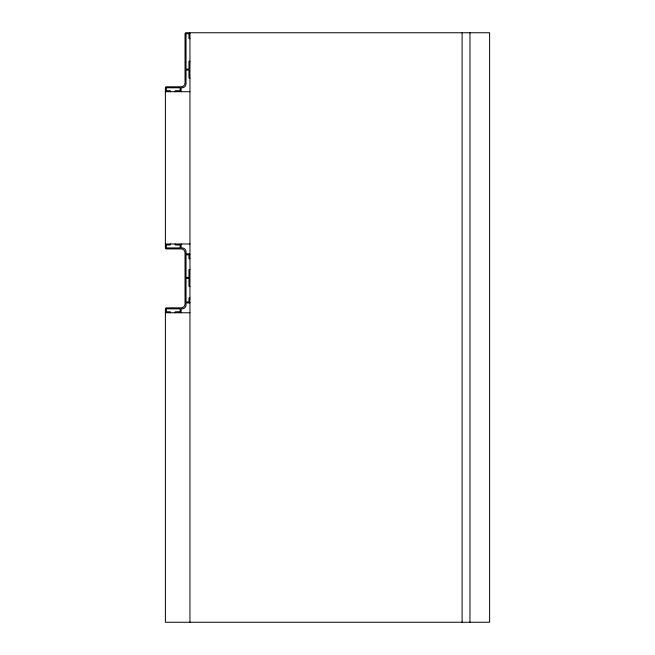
<?xml version="1.0" encoding="UTF-8"?>
<svg xmlns="http://www.w3.org/2000/svg" width="655" height="655" viewBox="0 0 655 655"><rect width="100%" height="100%" fill="white"/><g stroke="black" fill="none" stroke-linecap="round" stroke-linejoin="round"><path stroke-width="0.98" d="M189.95 302.446L189.459 302.938L186.02 302.938L186.02 304.902A3.93 3.93 0 0 1 182.09 308.832L181.107 308.832L181.107 312.762M189.95 38.645L188.968 38.645L188.968 33.733L186.02 33.733L186.02 69.103L188.968 69.103L188.968 61.242L189.95 61.242M189.95 77.945L188.968 77.945L188.968 70.085L186.02 70.085L186.02 83.84A3.93 3.93 0 0 1 182.09 87.77L181.107 87.77L181.107 91.7M165.387 91.7L189.95 91.7M165.387 243.987L189.95 243.987M189.95 258.725L188.968 258.725L188.968 254.795L186.02 254.795L186.02 277.392L188.968 277.392L188.968 269.532L189.95 269.532M189.95 286.235L188.968 286.235L188.968 278.375L186.02 278.375L186.02 301.955L188.968 301.955L188.968 298.025L189.95 298.025M165.387 312.762L189.95 312.762M189.95 254.304L189.459 253.812L186.02 253.812L186.02 251.848A3.93 3.93 0 0 0 182.09 247.917L181.107 247.917L181.107 243.987M189.95 33.241L189.459 32.75L186.02 32.75A0.982 0.982 0 0 0 185.037 33.733L185.037 82.858A3.93 3.93 0 0 1 181.107 86.787L166.37 86.787A0.982 0.982 0 0 0 165.387 87.77L165.387 247.917A0.982 0.982 0 0 0 166.37 248.9L181.107 248.9A3.93 3.93 0 0 1 185.037 252.83L185.037 303.92A3.93 3.93 0 0 1 181.107 307.85L166.37 307.85A0.982 0.982 0 0 0 165.387 308.832L165.387 622.25L489.613 622.25L489.613 32.75L189.95 32.75L189.95 622.25M469.962 32.75L469.962 622.25M462.102 32.75L462.102 622.25M175.213 91.7L175.213 90.718L180.125 90.718L180.125 87.77L166.37 87.77L166.37 90.718L170.3 90.718L170.3 91.7M175.213 243.987L175.213 244.97L180.125 244.97L180.125 247.917L166.37 247.917L166.37 244.97L170.3 244.97L170.3 243.987M175.213 312.762L175.213 311.78L180.125 311.78L180.125 308.832L166.37 308.832L166.37 311.78L170.3 311.78L170.3 312.762"/></g></svg>
